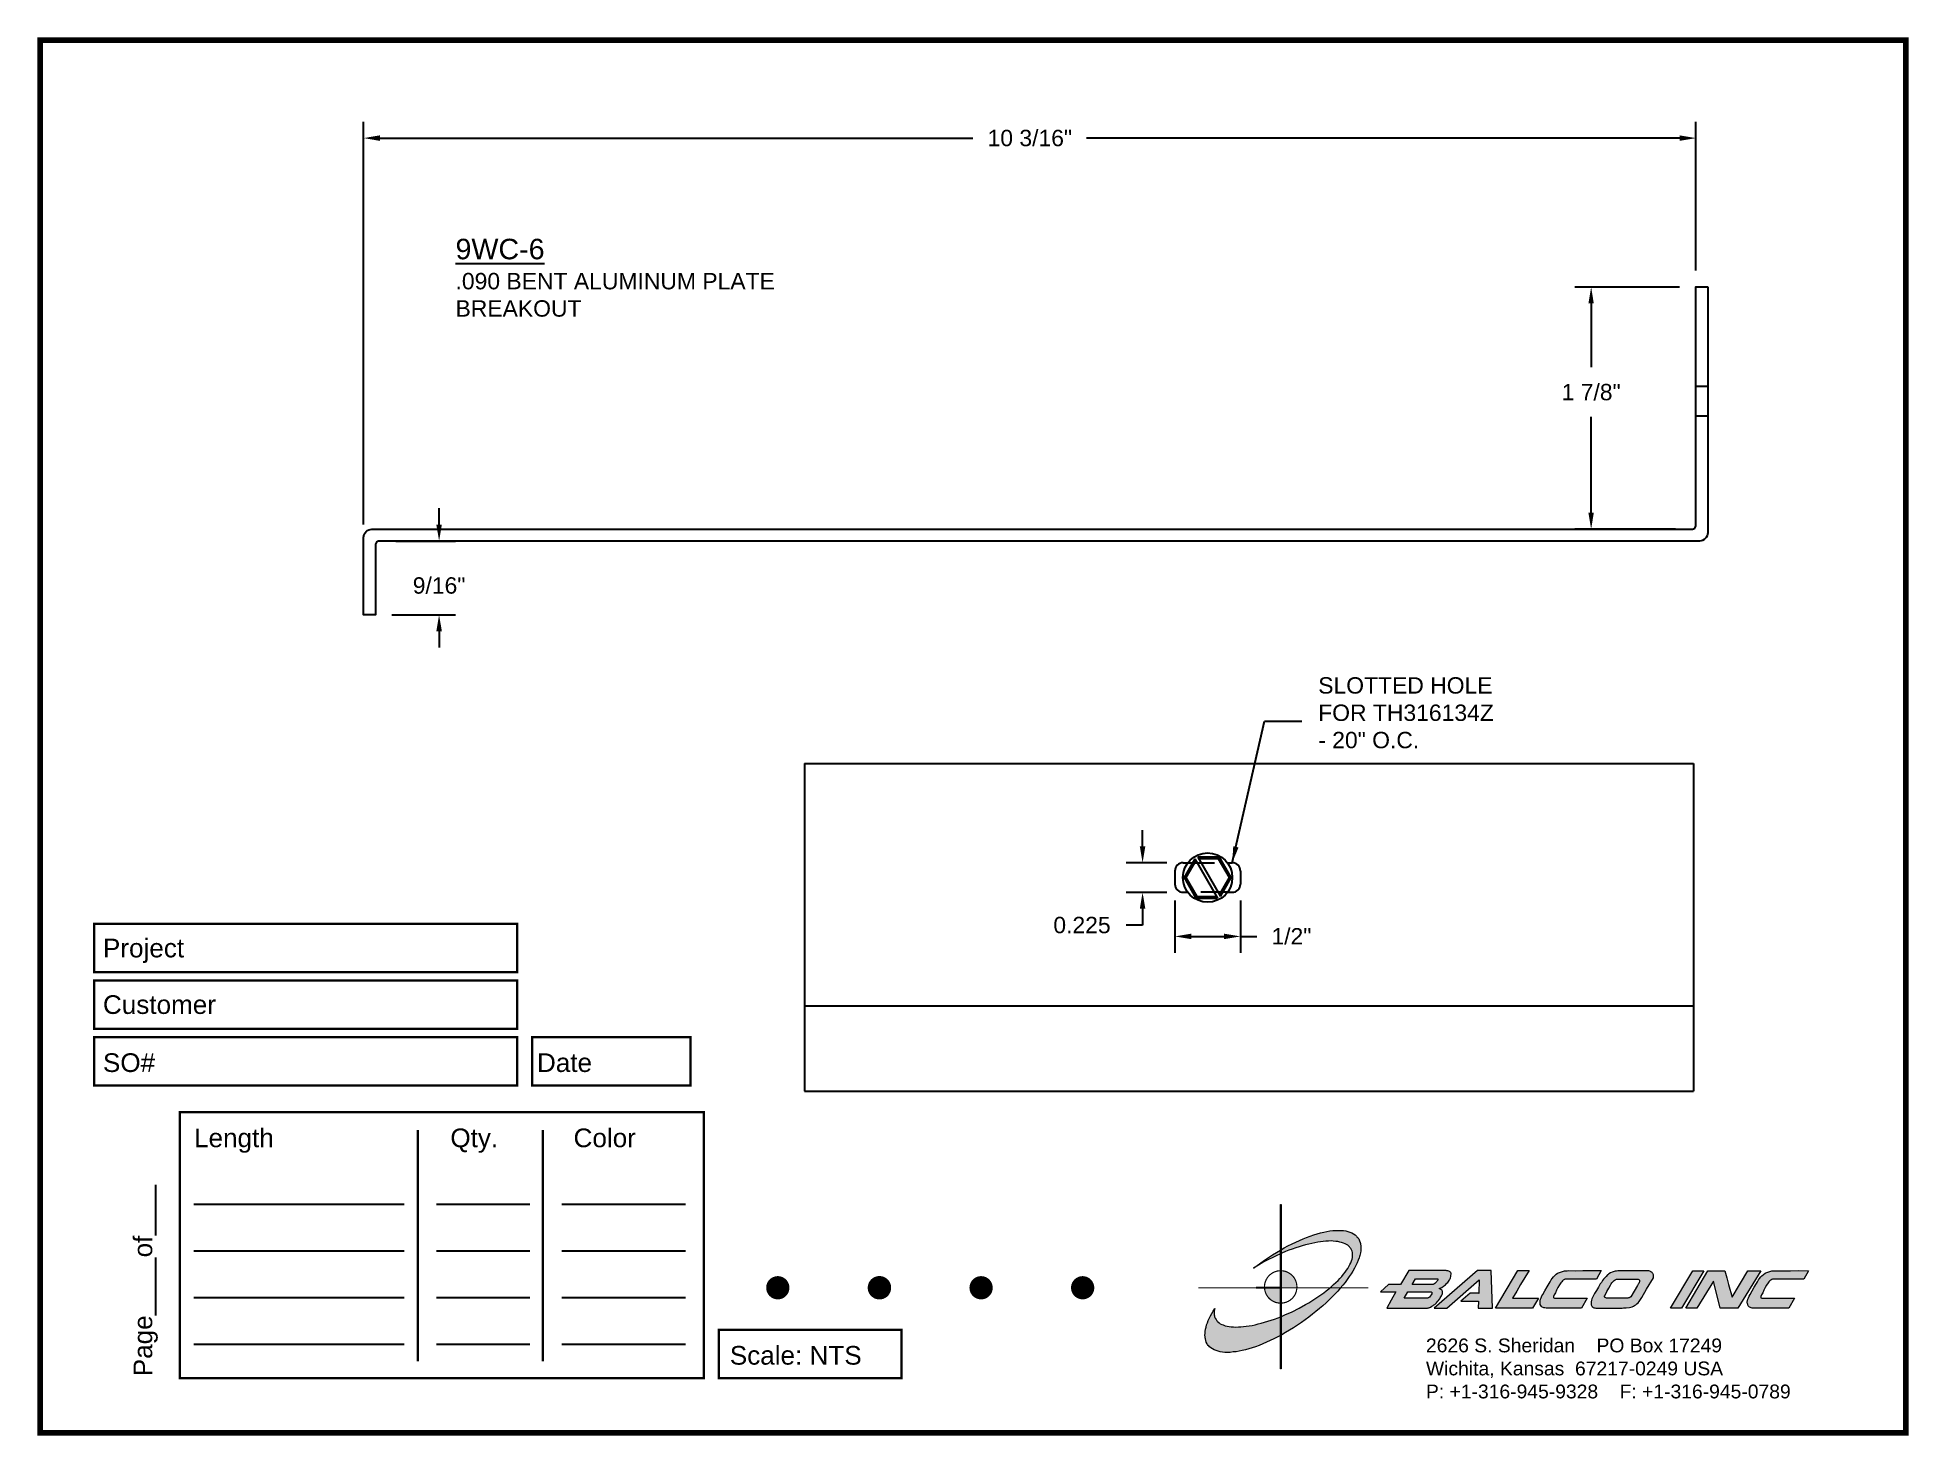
# Paper-space layout 'Breakout' of a CAD drawing. Header units: inches. Extents: x 0 to 10, y 0 to 7.5.
# The model-space entities are those that its viewports show. They can reach past a viewport. Long polylines and large blocks are cut down to what shows.
import ezdxf

# ---------------------------------------------------------------- set-up
doc = ezdxf.new("R2010")
doc.units = ezdxf.units.IN
doc.header["$MEASUREMENT"] = 0
doc.linetypes.add('HIDDEN', pattern=[0.375, 0.25, -0.125])
for name, color, linetype in [('ANCHORS', 4, 'Continuous'), ('Border', 7, 'Continuous'), ('DIMENSIONS', 3, 'Continuous'), ('METALS', 7, 'Continuous'), ('TEXT', 2, 'Continuous')]:
    doc.layers.add(name, color=color, linetype=linetype)
doc.styles.add('ARIAL', font='arial.ttf')
doc.dimstyles.new('ARIAL', dxfattribs={"dimtxt": 0.125, "dimasz": 0.125, "dimexe": 0.125, "dimexo": 0.125, "dimgap": 0.125, "dimtad": 0, "dimtih": 1, "dimtoh": 1, "dimdec": 4, "dimzin": 3, "dimdsep": 46, "dimlunit": 4, "dimtxsty": 'ARIAL', "dimcen": 0.125, "dimadec": 0, "dimazin": 0, "dimtfac": 1, "dimtdec": 4, "dimtofl": 0, "dimtmove": 0, "dimatfit": 3, "dimfxl": 0, "dimfrac": 2, "dimtolj": 1, "dimtzin": 0, "dimarcsym": 0})

# ---------------------------------------------------------------- blocks, each defined once
blk = doc.blocks.new('CADlogo')
h = blk.add_hatch(color=256)
h.paths.add_polyline_path([(0.918, 1.81), (0.909, 1.81), (0.909, 1.322), (0.918, 1.327)])
h.paths.add_polyline_path([(0.918, 1.285), (0.909, 1.281), (0.909, 1.1), (0.918, 1.1)])
h.paths.add_polyline_path([(0.918, 0.917), (0.909, 0.917), (0.909, 0.762), (0.909, 0.753), (0.91, 0.753), (0.918, 0.753)])
h.paths.add_polyline_path([(0.918, 1.091), (0.918, 1.1), (0.91, 1.1), (0.909, 1.1), (0.909, 0.917), (0.918, 0.917), (0.918, 0.919), (0.915, 0.919)])
h.paths.add_polyline_path([(0.918, 0.412), (0.909, 0.407), (0.909, 0.049), (0.918, 0.049)])
h.paths.add_polyline_path([(0.918, 0.753), (0.909, 0.753), (0.909, 0.606), (0.918, 0.609)])
h.paths.add_polyline_path([(0.918, 0.609), (0.909, 0.606), (0.909, 0.407), (0.918, 0.412)])
h.paths.add_polyline_path([(0.918, 1.327), (0.909, 1.322), (0.909, 1.281), (0.918, 1.285)])
h = blk.add_hatch(color=175)
h.paths.add_polyline_path([(0.574, 0.51), (0.543, 0.506), (0.514, 0.502), (0.487, 0.499), (0.459, 0.499), (0.432, 0.497), (0.406, 0.499), (0.382, 0.5), (0.36, 0.502), (0.338, 0.508), (0.318, 0.511), (0.298, 0.519), (0.282, 0.526), (0.265, 0.533), (0.252, 0.543), (0.24, 0.553), (0.234, 0.559), (0.229, 0.564), (0.22, 0.577), (0.212, 0.592), (0.205, 0.607), (0.203, 0.616), (0.201, 0.627), (0.199, 0.643), (0.201, 0.66), (0.201, 0.671), (0.205, 0.682), (0.207, 0.694), (0.19, 0.667), (0.176, 0.641), (0.161, 0.616), (0.148, 0.59), (0.137, 0.566), (0.128, 0.543), (0.119, 0.519), (0.113, 0.495), (0.108, 0.473), (0.104, 0.451), (0.103, 0.44), (0.103, 0.429), (0.101, 0.409), (0.103, 0.391), (0.104, 0.38), (0.106, 0.371), (0.11, 0.352), (0.115, 0.336), (0.124, 0.318), (0.13, 0.31), (0.135, 0.301), (0.143, 0.294), (0.15, 0.286), (0.165, 0.274), (0.181, 0.263), (0.199, 0.254), (0.22, 0.244), (0.242, 0.237), (0.263, 0.232), (0.289, 0.228), (0.315, 0.226), (0.342, 0.226), (0.371, 0.226), (0.402, 0.23), (0.434, 0.233), (0.467, 0.239), (0.499, 0.246), (0.534, 0.254), (0.571, 0.263), (0.606, 0.275), (0.644, 0.286), (0.682, 0.301), (0.721, 0.318), (0.759, 0.334), (0.799, 0.352), (0.841, 0.371), (0.882, 0.393), (0.909, 0.407), (0.909, 0.606), (0.884, 0.596), (0.847, 0.583), (0.81, 0.57), (0.774, 0.559), (0.739, 0.548), (0.704, 0.537), (0.671, 0.53), (0.638, 0.522), (0.606, 0.515)])
h.paths.add_polyline_path([(1.18, 0.738), (1.109, 0.698), (1.034, 0.661), (0.957, 0.627), (0.918, 0.609), (0.918, 0.412), (0.924, 0.414), (0.964, 0.438), (1.006, 0.462), (1.05, 0.489), (1.092, 0.517), (1.134, 0.544), (1.174, 0.574), (1.215, 0.603), (1.253, 0.634), (1.291, 0.663), (1.328, 0.694), (1.365, 0.725), (1.399, 0.757), (1.432, 0.788), (1.463, 0.819), (1.494, 0.85), (1.524, 0.883), (1.554, 0.917), (1.44, 0.917), (1.429, 0.908), (1.401, 0.886), (1.374, 0.864), (1.343, 0.842), (1.312, 0.822), (1.28, 0.8), (1.248, 0.778), (1.215, 0.758)])
h.paths.add_polyline_path([(1.769, 1.382), (1.767, 1.393), (1.763, 1.404), (1.758, 1.422), (1.749, 1.441), (1.743, 1.45), (1.738, 1.457), (1.73, 1.464), (1.725, 1.472), (1.709, 1.485), (1.692, 1.496), (1.674, 1.506), (1.654, 1.514), (1.632, 1.521), (1.61, 1.527), (1.584, 1.53), (1.559, 1.532), (1.531, 1.532), (1.502, 1.532), (1.471, 1.53), (1.44, 1.527), (1.407, 1.521), (1.374, 1.514), (1.339, 1.505), (1.304, 1.496), (1.268, 1.485), (1.229, 1.472), (1.191, 1.457), (1.152, 1.442), (1.114, 1.426), (1.074, 1.408), (1.034, 1.388), (0.991, 1.367), (0.951, 1.346), (0.918, 1.327), (0.918, 1.285), (0.926, 1.289), (0.964, 1.305), (1.001, 1.32), (1.037, 1.333), (1.074, 1.346), (1.109, 1.356), (1.143, 1.367), (1.178, 1.378), (1.213, 1.386), (1.246, 1.393), (1.277, 1.4), (1.31, 1.406), (1.339, 1.41), (1.368, 1.413), (1.398, 1.417), (1.425, 1.417), (1.452, 1.419), (1.476, 1.417), (1.502, 1.415), (1.524, 1.413), (1.546, 1.408), (1.566, 1.404), (1.584, 1.397), (1.602, 1.389), (1.617, 1.382), (1.632, 1.373), (1.644, 1.362), (1.65, 1.356), (1.655, 1.351), (1.665, 1.338), (1.672, 1.325), (1.677, 1.309), (1.681, 1.294), (1.683, 1.278), (1.683, 1.261), (1.683, 1.252), (1.681, 1.243), (1.677, 1.225), (1.672, 1.207), (1.665, 1.186), (1.655, 1.166), (1.644, 1.146), (1.632, 1.126), (1.619, 1.106), (1.602, 1.084), (1.586, 1.062), (1.568, 1.04), (1.548, 1.018), (1.527, 0.996), (1.504, 0.974), (1.48, 0.952), (1.456, 0.93), (1.44, 0.917), (1.554, 0.917), (1.579, 0.945), (1.602, 0.976), (1.626, 1.007), (1.648, 1.038), (1.668, 1.067), (1.687, 1.097), (1.703, 1.128), (1.719, 1.155), (1.732, 1.185), (1.743, 1.212), (1.752, 1.239), (1.758, 1.252), (1.762, 1.265), (1.767, 1.291), (1.771, 1.314), (1.771, 1.327), (1.773, 1.338), (1.771, 1.362), (1.771, 1.373)])
h.paths.add_polyline_path([(0.867, 1.296), (0.825, 1.271), (0.781, 1.243), (0.741, 1.214), (0.701, 1.186), (0.66, 1.157), (0.622, 1.128), (0.675, 1.161), (0.732, 1.194), (0.79, 1.225), (0.82, 1.239), (0.851, 1.254), (0.909, 1.281), (0.909, 1.322)])
h = blk.add_hatch(color=256)
h.paths.add_polyline_path([(1.074, 0.991), (1.07, 1.001), (1.065, 1.011), (1.059, 1.021), (1.053, 1.03), (1.046, 1.038), (1.039, 1.047), (1.031, 1.054), (1.022, 1.062), (1.014, 1.068), (1.004, 1.074), (0.995, 1.08), (0.985, 1.085), (0.975, 1.089), (0.964, 1.093), (0.954, 1.096), (0.943, 1.098), (0.932, 1.099), (0.921, 1.1), (0.918, 1.1), (0.918, 0.917), (0.94, 0.917), (1.086, 0.917), (1.087, 0.927), (1.086, 0.938), (1.085, 0.949), (1.083, 0.96), (1.081, 0.97), (1.078, 0.981)])
h.paths.add_polyline_path([(0.909, 0.917), (0.739, 0.917), (0.74, 0.91), (0.741, 0.899), (0.743, 0.888), (0.746, 0.878), (0.75, 0.867), (0.754, 0.857), (0.758, 0.847), (0.764, 0.837), (0.77, 0.828), (0.776, 0.819), (0.783, 0.811), (0.791, 0.803), (0.799, 0.795), (0.808, 0.788), (0.817, 0.782), (0.826, 0.776), (0.836, 0.771), (0.846, 0.766), (0.856, 0.762), (0.867, 0.759), (0.877, 0.757), (0.888, 0.755), (0.899, 0.753), (0.909, 0.753)])
h.paths.add_polyline_path([(0.918, 1.1), (0.91, 1.1), (0.909, 1.1), (0.909, 0.917), (0.918, 0.917)])
h = blk.add_hatch(color=256)
h.paths.add_polyline_path([(2.148, 0.874), (2.098, 0.784), (2.049, 0.7), (2.484, 0.7), (2.491, 0.702), (2.501, 0.703), (2.508, 0.705), (2.512, 0.707), (2.517, 0.711), (2.532, 0.72), (2.546, 0.729), (2.554, 0.735), (2.563, 0.74), (2.572, 0.747), (2.581, 0.757), (2.59, 0.768), (2.599, 0.777), (2.616, 0.799), (2.623, 0.811), (2.63, 0.822), (2.636, 0.833), (2.641, 0.844), (2.645, 0.855), (2.647, 0.864), (2.647, 0.879), (2.645, 0.883), (2.641, 0.886), (2.638, 0.892), (2.629, 0.899), (2.619, 0.905), (2.612, 0.91), (2.64, 0.921), (2.658, 0.936), (2.669, 0.943), (2.678, 0.95), (2.694, 0.967), (2.702, 0.976), (2.709, 0.985), (2.716, 0.994), (2.722, 1.005), (2.727, 1.014), (2.731, 1.025), (2.735, 1.038), (2.736, 1.049), (2.738, 1.062), (2.738, 1.073), (2.733, 1.082), (2.727, 1.088), (2.72, 1.093), (2.713, 1.097), (2.704, 1.099), (2.694, 1.1), (2.685, 1.102), (2.674, 1.102), (2.285, 1.102), (2.195, 0.952), (2.069, 0.952), (1.981, 0.874)])
h.paths.add_polyline_path([(2.274, 0.874), (2.53, 0.874), (2.534, 0.865), (2.532, 0.852), (2.524, 0.841), (2.515, 0.828), (2.505, 0.815), (2.493, 0.81), (2.49, 0.808), (2.235, 0.808)], flags=16)
h.paths.add_polyline_path([(2.321, 0.952), (2.356, 1.014), (2.587, 1.014), (2.592, 1.014), (2.597, 1.014), (2.597, 1.003), (2.59, 0.991), (2.583, 0.98), (2.569, 0.966), (2.555, 0.958), (2.546, 0.952), (2.535, 0.952)], flags=16)
h.paths.add_polyline_path([(3.04, 1.002), (3.036, 0.859), (2.941, 0.859), (2.844, 0.773), (3.031, 0.773), (3.027, 0.7), (3.181, 0.7), (3.168, 1.102), (3.02, 1.102), (2.557, 0.7), (2.694, 0.7)])
h.paths.add_polyline_path([(3.214, 0.7), (3.611, 0.7), (3.675, 0.808), (3.397, 0.808), (3.441, 0.881), (3.483, 0.952), (3.574, 1.102), (3.454, 1.102)])
h.paths.add_polyline_path([(3.788, 0.965), (3.766, 0.927), (3.743, 0.885), (3.721, 0.846), (3.71, 0.83), (3.702, 0.811), (3.697, 0.795), (3.693, 0.778), (3.691, 0.769), (3.691, 0.76), (3.691, 0.749), (3.693, 0.74), (3.7, 0.727), (3.708, 0.716), (3.711, 0.714), (3.724, 0.705), (3.733, 0.702), (3.744, 0.702), (3.757, 0.7), (3.774, 0.7), (4.134, 0.7), (4.196, 0.808), (3.854, 0.808), (3.841, 0.808), (3.833, 0.816), (3.836, 0.826), (3.843, 0.841), (3.856, 0.864), (3.869, 0.892), (3.883, 0.921), (3.898, 0.949), (3.914, 0.972), (3.924, 0.983), (3.931, 0.992), (3.943, 1.002), (3.954, 1.008), (3.969, 1.011), (4.297, 1.011), (4.346, 1.102), (4.238, 1.102), (4.15, 1.102), (4.075, 1.1), (3.997, 1.102), (3.982, 1.1), (3.968, 1.1), (3.955, 1.099), (3.942, 1.097), (3.92, 1.089), (3.9, 1.082), (3.889, 1.078), (3.88, 1.073), (3.863, 1.062), (3.849, 1.049), (3.834, 1.035), (3.821, 1.018), (3.81, 1.002), (3.799, 0.983)])
h.paths.add_polyline_path([(4.509, 1.097), (4.496, 1.095), (4.485, 1.093), (4.476, 1.089), (4.465, 1.086), (4.447, 1.077), (4.43, 1.066), (4.421, 1.06), (4.414, 1.055), (4.399, 1.04), (4.386, 1.025), (4.372, 1.011), (4.361, 0.994), (4.35, 0.976), (4.337, 0.96), (4.317, 0.923), (4.297, 0.888), (4.275, 0.855), (4.26, 0.828), (4.255, 0.813), (4.247, 0.799), (4.244, 0.784), (4.242, 0.777), (4.24, 0.769), (4.238, 0.753), (4.238, 0.735), (4.246, 0.722), (4.251, 0.714), (4.253, 0.713), (4.257, 0.711), (4.262, 0.705), (4.269, 0.703), (4.278, 0.702), (4.289, 0.7), (4.564, 0.7), (4.571, 0.7), (4.584, 0.702), (4.613, 0.703), (4.648, 0.707), (4.664, 0.709), (4.677, 0.713), (4.686, 0.716), (4.694, 0.722), (4.705, 0.727), (4.717, 0.735), (4.73, 0.744), (4.741, 0.755), (4.752, 0.769), (4.781, 0.815), (4.833, 0.903), (4.906, 1.025), (4.908, 1.035), (4.908, 1.046), (4.906, 1.051), (4.906, 1.057), (4.9, 1.069), (4.893, 1.08), (4.889, 1.082), (4.888, 1.086), (4.88, 1.089), (4.873, 1.093), (4.866, 1.097), (4.856, 1.1), (4.846, 1.1), (4.844, 1.1), (4.73, 1.1), (4.626, 1.1), (4.58, 1.1), (4.542, 1.099), (4.524, 1.099)])
h.paths.add_polyline_path([(4.527, 1.011), (4.54, 1.011), (4.745, 1.011), (4.752, 1.003), (4.758, 0.998), (4.758, 0.985), (4.756, 0.98), (4.754, 0.974), (4.749, 0.965), (4.743, 0.956), (4.734, 0.941), (4.663, 0.821), (4.648, 0.812), (4.639, 0.81), (4.633, 0.808), (4.622, 0.808), (4.61, 0.808), (4.416, 0.808), (4.398, 0.808), (4.39, 0.813), (4.387, 0.813), (4.385, 0.819), (4.378, 0.825), (4.385, 0.832), (4.408, 0.877), (4.428, 0.914), (4.447, 0.945), (4.454, 0.96), (4.461, 0.971), (4.474, 0.986), (4.487, 0.996), (4.496, 1.002), (4.508, 1.009), (4.516, 1.009)], flags=16)
h.paths.add_polyline_path([(5.089, 0.698), (5.206, 0.698), (5.445, 1.1), (5.33, 1.099)])
h.paths.add_polyline_path([(5.489, 1.099), (5.252, 0.698), (5.37, 0.698), (5.548, 0.987), (5.621, 0.698), (5.811, 0.698), (6.055, 1.099), (5.919, 1.1), (5.749, 0.817), (5.709, 0.954), (5.691, 1.024), (5.672, 1.099)])
h.paths.add_polyline_path([(6.086, 1.06), (6.069, 1.047), (6.056, 1.035), (6.044, 1.018), (6.031, 1.002), (6.02, 0.983), (6.009, 0.965), (5.987, 0.925), (5.965, 0.885), (5.941, 0.846), (5.932, 0.828), (5.923, 0.811), (5.917, 0.795), (5.914, 0.778), (5.912, 0.769), (5.912, 0.758), (5.914, 0.749), (5.916, 0.738), (5.921, 0.725), (5.928, 0.716), (5.936, 0.709), (5.945, 0.705), (5.954, 0.702), (5.965, 0.7), (5.98, 0.7), (5.994, 0.7), (6.355, 0.7), (6.419, 0.806), (6.073, 0.806), (6.056, 0.811), (6.056, 0.821), (6.056, 0.826), (6.064, 0.841), (6.077, 0.864), (6.089, 0.892), (6.104, 0.919), (6.119, 0.947), (6.135, 0.972), (6.144, 0.983), (6.153, 0.992), (6.163, 1), (6.166, 1.003), (6.172, 1.005), (6.178, 1.008), (6.19, 1.011), (6.517, 1.011), (6.569, 1.1), (6.459, 1.102), (6.373, 1.1), (6.296, 1.1), (6.217, 1.1), (6.203, 1.1), (6.19, 1.099), (6.175, 1.099), (6.164, 1.095), (6.141, 1.089), (6.12, 1.082), (6.111, 1.077), (6.102, 1.073)])
blk.add_hatch(color=256).paths.add_polyline_path([(0.918, 0.609), (0.909, 0.606), (0.909, 0.407), (0.918, 0.412)])
for q in [(0.65, 0.917), (0.909, 0.648)]:
    blk.add_line((0.909, 0.917), q)
at = {"color": 7, "lineweight": 0}
for points in [[(0.909, 1.81), (0.918, 1.81), (0.918, 0.049), (0.909, 0.049), (0.909, 1.81)], [(2.738, 1.073), (2.733, 1.082), (2.727, 1.088), (2.72, 1.093), (2.713, 1.097), (2.704, 1.099), (2.694, 1.1), (2.685, 1.102), (2.674, 1.102), (2.285, 1.102), (2.195, 0.952), (2.069, 0.952), (1.981, 0.874), (2.148, 0.874), (2.098, 0.784), (2.049, 0.7), (2.484, 0.7), (2.491, 0.702), (2.501, 0.703), (2.508, 0.705), (2.512, 0.707), (2.517, 0.711), (2.532, 0.72), (2.546, 0.729), (2.554, 0.735), (2.563, 0.74), (2.572, 0.747), (2.581, 0.757), (2.59, 0.768), (2.599, 0.777), (2.616, 0.799), (2.623, 0.811), (2.63, 0.822), (2.636, 0.833), (2.641, 0.844), (2.645, 0.855), (2.647, 0.864), (2.647, 0.874), (2.647, 0.879), (2.645, 0.883), (2.641, 0.886), (2.638, 0.892), (2.629, 0.899), (2.619, 0.905), (2.612, 0.91), (2.64, 0.921), (2.658, 0.936), (2.669, 0.943), (2.678, 0.95), (2.694, 0.967), (2.702, 0.976), (2.709, 0.985), (2.716, 0.994), (2.722, 1.005), (2.727, 1.014), (2.731, 1.025), (2.735, 1.038), (2.736, 1.049), (2.738, 1.062), (2.738, 1.073), (2.738, 1.073)], [(2.587, 0.985), (2.583, 0.98), (2.572, 0.969), (2.565, 0.963), (2.555, 0.958), (2.546, 0.952), (2.535, 0.952), (2.321, 0.952), (2.356, 1.014), (2.587, 1.014), (2.592, 1.014), (2.594, 1.014), (2.596, 1.013), (2.597, 1.011), (2.597, 1.005), (2.596, 1), (2.59, 0.991), (2.587, 0.985), (2.587, 0.985)], [(3.027, 0.7), (3.181, 0.7), (3.168, 1.102), (3.02, 1.102), (2.557, 0.7), (2.694, 0.7), (3.04, 1.002), (3.036, 0.859), (3.038, 0.859), (2.941, 0.859), (2.844, 0.773), (3.031, 0.773), (3.027, 0.7), (3.027, 0.7)], [(3.214, 0.7), (3.454, 1.102), (3.574, 1.102), (3.483, 0.952), (3.441, 0.881), (3.397, 0.808), (3.675, 0.808), (3.611, 0.7), (3.214, 0.7), (3.214, 0.7)], [(3.969, 1.011), (3.96, 1.009), (3.955, 1.007), (3.949, 1.005), (3.946, 1.003), (3.94, 1), (3.931, 0.992), (3.924, 0.983), (3.914, 0.972), (3.898, 0.949), (3.883, 0.921), (3.869, 0.892), (3.856, 0.864), (3.843, 0.841), (3.836, 0.826), (3.834, 0.821), (3.834, 0.817), (3.836, 0.813), (3.839, 0.81), (3.847, 0.808), (3.854, 0.808), (4.196, 0.808), (4.134, 0.7), (3.774, 0.7), (3.757, 0.7), (3.744, 0.702), (3.733, 0.702), (3.724, 0.705), (3.715, 0.711), (3.711, 0.713), (3.708, 0.716), (3.7, 0.727), (3.693, 0.74), (3.691, 0.749), (3.691, 0.76), (3.691, 0.769), (3.693, 0.778), (3.697, 0.795), (3.702, 0.811), (3.71, 0.83), (3.721, 0.846), (3.743, 0.885), (3.766, 0.927), (3.788, 0.965), (3.799, 0.983), (3.81, 1.002), (3.821, 1.018), (3.834, 1.035), (3.849, 1.049), (3.863, 1.062), (3.88, 1.073), (3.889, 1.078), (3.9, 1.082), (3.92, 1.089), (3.942, 1.097), (3.955, 1.099), (3.968, 1.1), (3.982, 1.1), (3.997, 1.102), (4.075, 1.1), (4.15, 1.102), (4.238, 1.102), (4.346, 1.102), (4.297, 1.011), (3.969, 1.011), (3.969, 1.011)], [(4.846, 1.1), (4.844, 1.1), (4.73, 1.1), (4.626, 1.1), (4.58, 1.1), (4.542, 1.099), (4.524, 1.099), (4.509, 1.097), (4.496, 1.095), (4.485, 1.093), (4.476, 1.089), (4.465, 1.086), (4.447, 1.077), (4.43, 1.066), (4.421, 1.06), (4.414, 1.055), (4.399, 1.04), (4.386, 1.025), (4.372, 1.011), (4.361, 0.994), (4.35, 0.976), (4.337, 0.96), (4.317, 0.923), (4.297, 0.888), (4.275, 0.855), (4.26, 0.828), (4.255, 0.813), (4.247, 0.799), (4.244, 0.784), (4.242, 0.777), (4.24, 0.769), (4.238, 0.753), (4.238, 0.735), (4.246, 0.722), (4.251, 0.714), (4.253, 0.713), (4.257, 0.711), (4.262, 0.705), (4.269, 0.703), (4.278, 0.702), (4.289, 0.7), (4.564, 0.7), (4.571, 0.7), (4.584, 0.702), (4.613, 0.703), (4.648, 0.707), (4.664, 0.709), (4.677, 0.713), (4.686, 0.716), (4.694, 0.722), (4.705, 0.727), (4.717, 0.735), (4.73, 0.744), (4.741, 0.755), (4.752, 0.769), (4.781, 0.815), (4.833, 0.903), (4.906, 1.025), (4.908, 1.035), (4.908, 1.046), (4.906, 1.051), (4.906, 1.057), (4.9, 1.069), (4.897, 1.075), (4.893, 1.08), (4.889, 1.082), (4.888, 1.086), (4.88, 1.089), (4.873, 1.093), (4.866, 1.097), (4.856, 1.1), (4.846, 1.1), (4.846, 1.1)], [(4.734, 0.941), (4.663, 0.821), (4.653, 0.815), (4.646, 0.811), (4.639, 0.81), (4.633, 0.808), (4.622, 0.808), (4.61, 0.808), (4.416, 0.808), (4.403, 0.808), (4.396, 0.81), (4.39, 0.813), (4.388, 0.813), (4.386, 0.815), (4.385, 0.819), (4.383, 0.821), (4.383, 0.826), (4.383, 0.83), (4.385, 0.832), (4.408, 0.877), (4.428, 0.914), (4.447, 0.945), (4.454, 0.96), (4.461, 0.971), (4.471, 0.982), (4.478, 0.989), (4.487, 0.996), (4.496, 1.002), (4.505, 1.007), (4.511, 1.009), (4.516, 1.009), (4.527, 1.011), (4.54, 1.011), (4.743, 1.011), (4.749, 1.007), (4.752, 1.003), (4.756, 1), (4.758, 0.994), (4.758, 0.985), (4.756, 0.98), (4.754, 0.974), (4.749, 0.965), (4.743, 0.956), (4.734, 0.941), (4.734, 0.941)], [(5.089, 0.698), (5.33, 1.099), (5.445, 1.1), (5.206, 0.698), (5.091, 0.698), (5.089, 0.698), (5.089, 0.698)], [(5.811, 0.698), (5.621, 0.698), (5.548, 0.987), (5.37, 0.698), (5.252, 0.698), (5.489, 1.099), (5.672, 1.099), (5.691, 1.024), (5.709, 0.954), (5.749, 0.817), (5.919, 1.1), (6.055, 1.099), (5.811, 0.698), (5.811, 0.698)], [(6.19, 1.011), (6.181, 1.009), (6.175, 1.007), (6.172, 1.005), (6.166, 1.003), (6.163, 1), (6.153, 0.992), (6.144, 0.983), (6.135, 0.972), (6.119, 0.947), (6.104, 0.919), (6.089, 0.892), (6.077, 0.864), (6.064, 0.841), (6.056, 0.826), (6.056, 0.821), (6.056, 0.815), (6.058, 0.811), (6.062, 0.81), (6.067, 0.808), (6.077, 0.806), (6.419, 0.806), (6.355, 0.7), (5.994, 0.7), (5.98, 0.7), (5.965, 0.7), (5.954, 0.702), (5.945, 0.705), (5.936, 0.709), (5.932, 0.713), (5.928, 0.716), (5.921, 0.725), (5.916, 0.738), (5.914, 0.749), (5.912, 0.758), (5.912, 0.769), (5.914, 0.778), (5.917, 0.795), (5.923, 0.811), (5.932, 0.828), (5.941, 0.846), (5.965, 0.885), (5.987, 0.925), (6.009, 0.965), (6.02, 0.983), (6.031, 1.002), (6.044, 1.018), (6.056, 1.035), (6.069, 1.047), (6.086, 1.06), (6.102, 1.073), (6.111, 1.077), (6.12, 1.082), (6.141, 1.089), (6.164, 1.095), (6.175, 1.099), (6.19, 1.099), (6.203, 1.1), (6.217, 1.1), (6.296, 1.1), (6.373, 1.1), (6.459, 1.102), (6.569, 1.1), (6.517, 1.011), (6.19, 1.011), (6.19, 1.011)], [(2.484, 0.808), (2.235, 0.808), (2.274, 0.874), (2.524, 0.874), (2.53, 0.872), (2.532, 0.87), (2.533, 0.866), (2.533, 0.863), (2.532, 0.852), (2.524, 0.841), (2.515, 0.828), (2.506, 0.817), (2.501, 0.813), (2.493, 0.81), (2.49, 0.808), (2.486, 0.808), (2.484, 0.808), (2.484, 0.808)]]:
    blk.add_lwpolyline(points, dxfattribs=at)
at = {"color": 175, "lineweight": 0}
blk.add_lwpolyline([(1.758, 1.422), (1.763, 1.404), (1.767, 1.393), (1.769, 1.382), (1.771, 1.373), (1.771, 1.362), (1.773, 1.338), (1.771, 1.327), (1.771, 1.314), (1.767, 1.291), (1.762, 1.265), (1.758, 1.252), (1.752, 1.239), (1.743, 1.212), (1.732, 1.185), (1.719, 1.155), (1.703, 1.128), (1.687, 1.097), (1.668, 1.067), (1.648, 1.038), (1.626, 1.007), (1.602, 0.976), (1.579, 0.945), (1.551, 0.914), (1.524, 0.883), (1.494, 0.85), (1.463, 0.819), (1.432, 0.788), (1.399, 0.757), (1.365, 0.725), (1.328, 0.694), (1.291, 0.663), (1.253, 0.634), (1.215, 0.603), (1.174, 0.574), (1.134, 0.544), (1.092, 0.517), (1.05, 0.489), (1.006, 0.462), (0.964, 0.438), (0.924, 0.414), (0.882, 0.393), (0.841, 0.371), (0.799, 0.352), (0.759, 0.334), (0.721, 0.318), (0.682, 0.301), (0.644, 0.286), (0.606, 0.275), (0.571, 0.263), (0.534, 0.254), (0.499, 0.246), (0.467, 0.239), (0.434, 0.233), (0.402, 0.23), (0.371, 0.226), (0.342, 0.226), (0.315, 0.226), (0.289, 0.228), (0.263, 0.232), (0.242, 0.237), (0.22, 0.244), (0.199, 0.254), (0.181, 0.263), (0.165, 0.274), (0.15, 0.286), (0.143, 0.294), (0.135, 0.301), (0.13, 0.31), (0.124, 0.318), (0.115, 0.336), (0.11, 0.352), (0.106, 0.371), (0.104, 0.38), (0.103, 0.391), (0.101, 0.409), (0.103, 0.429), (0.103, 0.44), (0.104, 0.451), (0.108, 0.473), (0.113, 0.495), (0.119, 0.519), (0.128, 0.543), (0.137, 0.566), (0.148, 0.59), (0.161, 0.616), (0.176, 0.641), (0.19, 0.667), (0.207, 0.694), (0.205, 0.682), (0.201, 0.671), (0.201, 0.66), (0.199, 0.649), (0.199, 0.638), (0.201, 0.627), (0.203, 0.616), (0.205, 0.607), (0.212, 0.592), (0.22, 0.577), (0.229, 0.564), (0.234, 0.559), (0.24, 0.553), (0.252, 0.543), (0.265, 0.533), (0.282, 0.526), (0.298, 0.519), (0.318, 0.511), (0.338, 0.508), (0.36, 0.502), (0.382, 0.5), (0.406, 0.499), (0.432, 0.497), (0.459, 0.499), (0.487, 0.499), (0.514, 0.502), (0.543, 0.506), (0.574, 0.51), (0.606, 0.515), (0.638, 0.522), (0.671, 0.53), (0.704, 0.537), (0.739, 0.548), (0.774, 0.559), (0.81, 0.57), (0.847, 0.583), (0.884, 0.596), (0.92, 0.61), (0.957, 0.627), (1.034, 0.661), (1.109, 0.698), (1.18, 0.738), (1.215, 0.758), (1.248, 0.778), (1.28, 0.8), (1.312, 0.822), (1.343, 0.842), (1.374, 0.864), (1.401, 0.886), (1.429, 0.908), (1.456, 0.93), (1.48, 0.952), (1.504, 0.974), (1.527, 0.996), (1.548, 1.018), (1.568, 1.04), (1.586, 1.062), (1.602, 1.084), (1.619, 1.106), (1.632, 1.126), (1.644, 1.146), (1.655, 1.166), (1.665, 1.186), (1.672, 1.207), (1.677, 1.225), (1.681, 1.243), (1.683, 1.252), (1.683, 1.261), (1.683, 1.278), (1.681, 1.294), (1.677, 1.309), (1.672, 1.325), (1.665, 1.338), (1.655, 1.351), (1.65, 1.356), (1.644, 1.362), (1.632, 1.373), (1.617, 1.382), (1.602, 1.389), (1.584, 1.397), (1.566, 1.404), (1.546, 1.408), (1.524, 1.413), (1.502, 1.415), (1.476, 1.417), (1.452, 1.419), (1.425, 1.417), (1.398, 1.417), (1.368, 1.413), (1.339, 1.41), (1.31, 1.406), (1.277, 1.4), (1.246, 1.393), (1.213, 1.386), (1.178, 1.378), (1.143, 1.367), (1.109, 1.356), (1.074, 1.346), (1.037, 1.333), (1.001, 1.32), (0.964, 1.305), (0.926, 1.289), (0.851, 1.254), (0.82, 1.239), (0.79, 1.225), (0.732, 1.194), (0.675, 1.161), (0.622, 1.128), (0.66, 1.157), (0.701, 1.186), (0.741, 1.214), (0.781, 1.243), (0.825, 1.271), (0.867, 1.296), (0.909, 1.322), (0.951, 1.346), (0.991, 1.367), (1.034, 1.388), (1.074, 1.408), (1.114, 1.426), (1.152, 1.442), (1.191, 1.457), (1.229, 1.472), (1.268, 1.485), (1.304, 1.496), (1.339, 1.505), (1.374, 1.514), (1.407, 1.521), (1.44, 1.527), (1.471, 1.53), (1.502, 1.532), (1.531, 1.532), (1.559, 1.532), (1.584, 1.53), (1.61, 1.527), (1.632, 1.521), (1.654, 1.514), (1.674, 1.506), (1.692, 1.496), (1.709, 1.485), (1.725, 1.472), (1.73, 1.464), (1.738, 1.457), (1.743, 1.45), (1.749, 1.441), (1.758, 1.422), (1.758, 1.422)], dxfattribs=at)
at = {"color": 7, "lineweight": 0, "const_width": 0.0128}
blk.add_lwpolyline([(1.087, 0.927), (1.086, 0.938), (1.085, 0.949), (1.083, 0.96), (1.081, 0.97), (1.078, 0.981), (1.074, 0.991), (1.07, 1.001), (1.065, 1.011), (1.059, 1.021), (1.053, 1.03), (1.046, 1.038), (1.039, 1.047), (1.031, 1.054), (1.022, 1.062), (1.014, 1.068), (1.004, 1.074), (0.995, 1.08), (0.985, 1.085), (0.975, 1.089), (0.964, 1.093), (0.954, 1.096), (0.943, 1.098), (0.932, 1.099), (0.921, 1.1), (0.91, 1.1), (0.899, 1.1), (0.888, 1.099), (0.877, 1.097), (0.867, 1.094), (0.856, 1.091), (0.846, 1.087), (0.836, 1.082), (0.826, 1.077), (0.817, 1.071), (0.808, 1.065), (0.799, 1.058), (0.791, 1.05), (0.783, 1.043), (0.776, 1.034), (0.77, 1.025), (0.764, 1.016), (0.758, 1.006), (0.754, 0.996), (0.75, 0.986), (0.746, 0.976), (0.743, 0.965), (0.741, 0.954), (0.74, 0.943), (0.739, 0.932), (0.739, 0.921), (0.74, 0.91), (0.741, 0.899), (0.743, 0.888), (0.746, 0.878), (0.75, 0.867), (0.754, 0.857), (0.758, 0.847), (0.764, 0.837), (0.77, 0.828), (0.776, 0.819), (0.783, 0.811), (0.791, 0.803), (0.799, 0.795), (0.808, 0.788), (0.817, 0.782), (0.826, 0.776), (0.836, 0.771), (0.846, 0.766), (0.856, 0.762), (0.867, 0.759), (0.877, 0.757), (0.888, 0.755), (0.899, 0.753), (0.91, 0.753), (0.921, 0.753), (0.932, 0.754), (0.943, 0.756), (0.954, 0.758), (0.964, 0.761), (0.975, 0.764), (0.985, 0.769), (0.995, 0.773), (1.004, 0.779), (1.014, 0.785), (1.022, 0.792), (1.031, 0.799), (1.039, 0.807), (1.046, 0.815), (1.053, 0.824), (1.059, 0.833), (1.065, 0.842), (1.07, 0.852), (1.074, 0.862), (1.078, 0.872), (1.081, 0.883), (1.083, 0.894), (1.085, 0.905), (1.086, 0.916), (1.087, 0.927)], dxfattribs=at)
at = {"color": 7, "lineweight": 0}
blk.add_lwpolyline([(1.853, 0.917, 0.0091, 0.0091, 0), (0.029, 0.917, 0.00366, 0.00366, 0), (0.029, 0.917, 0.00366, 0.00366, 0)], format="xyseb", dxfattribs=at)
blk = doc.blocks.new('ACADlogo')
blk.add_blockref('CADlogo', (-0.011, 7.152))
blk = doc.blocks.new('*D10')
at = {"layer": 'Defpoints', "color": 0}
for p in [(29.819, 11.411), (39.98, 10.275), (29.819, 8.338)]:
    blk.add_point(p, dxfattribs=at)
at = {"layer": 'DIMENSIONS', "color": 0, "lineweight": -2}
for p, q in [((29.819, 8.463), (29.819, 11.536)), ((39.98, 10.4), (39.98, 11.536)), ((29.944, 11.411), (34.466, 11.411)), ((39.855, 11.411), (35.333, 11.411))]:
    blk.add_line(p, q, dxfattribs=at)
at = {"layer": 'DIMENSIONS', "color": 0}
for points in [[(29.944, 11.432), (29.944, 11.39), (29.819, 11.411)], [(39.855, 11.432), (39.855, 11.39), (39.98, 11.411)]]:
    blk.add_solid(points, dxfattribs=at)
at = {"layer": 'DIMENSIONS', "color": 0, "insert": (34.9, 11.411), "char_height": 0.125, "attachment_point": 5, "style": 'ARIAL'}
blk.add_mtext('\\A1;10 3/16"', dxfattribs=at)
blk = doc.blocks.new('*D11')
at = {"layer": 'Defpoints', "color": 0}
for p in [(29.941, 8.338), (30.395, 8.338), (29.909, 7.775)]:
    blk.add_point(p, dxfattribs=at)
at = {"layer": 'DIMENSIONS', "color": 0, "lineweight": -2}
for p, q in [((30.395, 8.463), (30.395, 8.588)), ((30.066, 8.338), (30.52, 8.338)), ((30.034, 7.775), (30.52, 7.775)), ((30.395, 7.65), (30.395, 7.525))]:
    blk.add_line(p, q, dxfattribs=at)
at = {"layer": 'DIMENSIONS', "color": 0}
for points in [[(30.374, 8.463), (30.416, 8.463), (30.395, 8.338)], [(30.374, 7.65), (30.416, 7.65), (30.395, 7.775)]]:
    blk.add_solid(points, dxfattribs=at)
at = {"layer": 'DIMENSIONS', "color": 0, "insert": (30.395, 7.998), "char_height": 0.125, "attachment_point": 5, "style": 'ARIAL'}
blk.add_mtext('\\A1;9/16"', dxfattribs=at)
blk = doc.blocks.new('*D12')
at = {"layer": 'Defpoints', "color": 0}
for p in [(39.98, 10.275), (39.181, 8.428), (39.948, 8.428)]:
    blk.add_point(p, dxfattribs=at)
at = {"layer": 'DIMENSIONS', "color": 0, "lineweight": -2}
for p, q in [((39.855, 10.275), (39.056, 10.275)), ((39.181, 10.15), (39.181, 9.663)), ((39.181, 8.553), (39.181, 9.284)), ((39.823, 8.428), (39.056, 8.428))]:
    blk.add_line(p, q, dxfattribs=at)
at = {"layer": 'DIMENSIONS', "color": 0}
for points in [[(39.16, 10.15), (39.201, 10.15), (39.181, 10.275)], [(39.16, 8.553), (39.201, 8.553), (39.181, 8.428)]]:
    blk.add_solid(points, dxfattribs=at)
at = {"layer": 'DIMENSIONS', "color": 0, "insert": (39.181, 9.473), "char_height": 0.125, "attachment_point": 5, "style": 'ARIAL'}
blk.add_mtext('\\A1;1 7/8"', dxfattribs=at)
blk = doc.blocks.new('*D25')
at = {"layer": 'Defpoints', "color": 0}
for p in [(36.006, 5.721), (36.506, 5.721), (36.506, 5.322)]:
    blk.add_point(p, dxfattribs=at)
at = {"layer": 'DIMENSIONS', "color": 0, "lineweight": -2}
for p, q in [((36.006, 5.596), (36.006, 5.197)), ((36.506, 5.596), (36.506, 5.197)), ((36.131, 5.322), (36.381, 5.322)), ((36.506, 5.322), (36.631, 5.322))]:
    blk.add_line(p, q, dxfattribs=at)
at = {"layer": 'DIMENSIONS', "color": 0}
for points in [[(36.131, 5.343), (36.131, 5.301), (36.006, 5.322)], [(36.381, 5.343), (36.381, 5.301), (36.506, 5.322)]]:
    blk.add_solid(points, dxfattribs=at)
at = {"layer": 'DIMENSIONS', "color": 0, "insert": (36.895, 5.322), "char_height": 0.125, "attachment_point": 5, "style": 'ARIAL'}
blk.add_mtext('\\A1;1/2"', dxfattribs=at)
blk = doc.blocks.new('*D26')
at = {"layer": 'Defpoints', "color": 0}
for p in [(36.069, 5.883), (35.76, 5.658), (36.069, 5.658)]:
    blk.add_point(p, dxfattribs=at)
at = {"layer": 'DIMENSIONS', "color": 0, "lineweight": -2}
for p, q in [((35.76, 6.008), (35.76, 6.133)), ((35.944, 5.883), (35.635, 5.883)), ((35.944, 5.658), (35.635, 5.658)), ((35.76, 5.533), (35.76, 5.408)), ((35.76, 5.408), (35.635, 5.408))]:
    blk.add_line(p, q, dxfattribs=at)
at = {"layer": 'DIMENSIONS', "color": 0}
for points in [[(35.739, 6.008), (35.781, 6.008), (35.76, 5.883)], [(35.739, 5.533), (35.781, 5.533), (35.76, 5.658)]]:
    blk.add_solid(points, dxfattribs=at)
at = {"layer": 'DIMENSIONS', "color": 0, "insert": (35.298, 5.408), "char_height": 0.125, "attachment_point": 5, "style": 'ARIAL'}
blk.add_mtext('\\A1;0.225', dxfattribs=at)
blk = doc.blocks.new('tapcon head')
for p, q in [((-0.097, 0.144), (0.076, -0.156)), ((-0.076, 0.156), (0.097, -0.144))]:
    blk.add_line(p, q)
for points in [[(-0.097, 0.144), (-0.18, 0), (-0.09, -0.156), (0.076, -0.156)], [(0.097, -0.144), (0.18, 0), (0.09, 0.156), (-0.076, 0.156)], [(0.09, -0.131), (0.166, 0), (0.083, 0.144), (-0.069, 0.144)], [(-0.09, 0.131), (-0.166, 0), (-0.083, -0.144), (0.069, -0.144)]]:
    blk.add_lwpolyline(points)
blk.add_circle((0, 0), 0.188)

msp = doc.modelspace()

# ---------------------------------------------------------------- linework, layer by layer
at = {"linetype": 'HIDDEN', "ltscale": 0.125}
for p, q in [((39.9795072, 9.517993), (40.0695072, 9.517993)), ((39.9795072, 9.292993), (40.0695072, 9.292993)), ((36.1061797, 5.8832821), (36.4061797, 5.8832821)), ((36.4061797, 5.6582821), (36.1061797, 5.6582821))]:
    msp.add_line(p, q, dxfattribs=at)
for p, q in [((33.1818632, 6.6407821), (39.9613543, 6.6407821)), ((33.1818632, 6.6407821), (33.1818632, 4.1407821)), ((39.9613543, 6.6407821), (39.9613543, 4.1407821)), ((36.0686797, 5.8832821), (36.1061797, 5.8832821)), ((36.4061797, 5.8832821), (36.4436797, 5.8832821)), ((36.0061797, 5.8207821), (36.0061797, 5.7207821)), ((36.5061797, 5.8207821), (36.5061797, 5.7207821)), ((36.0686797, 5.6582821), (36.1061797, 5.6582821)), ((36.4061797, 5.6582821), (36.4436797, 5.6582821)), ((33.1818632, 4.7932821), (39.9613543, 4.7932821)), ((33.1818632, 4.1407821), (39.9613543, 4.1407821))]:
    msp.add_line(p, q)
for centre, start, end in [((36.0686797, 5.8207821), 90, 180), ((36.4436797, 5.8207821), 0, 90), ((36.0686797, 5.7207821), 180, 270), ((36.4436797, 5.7207821), 270, 0)]:
    msp.add_arc(centre, 0.0625, start, end)
at = {"layer": 'METALS'}
msp.add_lwpolyline([(40.0695072, 10.275493), (40.0695072, 8.400493, -0.4142135624), (40.0070072, 8.337993), (29.9407454, 8.337993, 0.4142135624), (29.9094954, 8.306743), (29.9094954, 7.775493), (29.8194954, 7.775493), (29.8194954, 8.365493, -0.4142135624), (29.8819954, 8.427993), (39.9482572, 8.427993, 0.4142135624), (39.9795072, 8.459243), (39.9795072, 10.275493)], format="xyb", close=True, dxfattribs=at)

# ---------------------------------------------------------------- block references
at = {"layer": 'ANCHORS'}
msp.add_blockref('tapcon head', (36.2561797, 5.7707821), dxfattribs=at)

# ---------------------------------------------------------------- texts
at = {"layer": 'TEXT', "insert": (30.5203326, 10.6430819), "char_height": 0.15625, "width": 3.3125, "attachment_point": 1, "style": 'ARIAL'}
msp.add_mtext('{\\L9WC-6\\P\\H0.8x;\\l.090 BENT ALUMINUM PLATE\\PBREAKOUT}', dxfattribs=at)
at = {"layer": 'TEXT', "insert": (37.0995411, 7.0272484), "char_height": 0.125, "attachment_point": 4, "style": 'ARIAL'}
msp.add_mtext('SLOTTED HOLE\\PFOR TH316134Z\\P- 20" O.C.', dxfattribs=at)

# ---------------------------------------------------------------- dimensions: what is measured, and where the dimension line sits
at = {"layer": 'DIMENSIONS'}
for base, p1, p2, picture, middle in [((29.8194954, 11.4110939), (39.9795072, 10.275493), (29.8194954, 8.337993), '*D10', (34.8995013, 11.4110939)), ((36.5061797, 5.3222822), (36.0061797, 5.7207821), (36.5061797, 5.7207821), '*D25', (36.8949502, 5.3222822))]:
    dim = msp.add_linear_dim(base=base, p1=p1, p2=p2, dimstyle='ARIAL', override={"dimpost": ''}, dxfattribs=at)
    dim.commit()
    dim.dimension.update_dxf_attribs({"geometry": picture, "text_midpoint": middle})
for base, p1, p2, picture, middle in [((39.1806618, 8.427993), (39.9795072, 10.275493), (39.9482572, 8.427993), '*D12', (39.1806618, 9.4731802)), ((30.3949944, 8.337993), (29.9094954, 7.775493), (29.9407454, 8.337993), '*D11', (30.3949944, 7.9982359))]:
    dim = msp.add_linear_dim(base=base, p1=p1, p2=p2, angle=90, dimstyle='ARIAL', override={"dimpost": ''}, dxfattribs=at)
    dim.commit()
    dim.dimension.update_dxf_attribs({"geometry": picture, "text_midpoint": middle, "dimtype": 160})
dim = msp.add_linear_dim(base=(35.7596711, 5.6582821), p1=(36.0686797, 5.8832821), p2=(36.0686797, 5.6582821), angle=90, dimstyle='ARIAL', override={"dimdec": 3, "dimlunit": 2, "dimpost": ''}, dxfattribs=at)
dim.commit()
dim.dimension.update_dxf_attribs({"geometry": '*D26', "text_midpoint": (35.2982967, 5.4082821)})

# ---------------------------------------------------------------- leaders
at = {"layer": 'TEXT'}
msp.add_leader([(36.4436797, 5.8832821), (36.6902144, 6.9647484), (36.9745411, 6.9647484)], dimstyle='ARIAL', override={"dimgap": 0.125, "dimtad": 0}, dxfattribs=at)

psp = doc.layouts.new('Breakout')

# ---------------------------------------------------------------- linework, layer by layer
at = {"layer": 'Border', "color": 253}
for p, q in [((0.823, 1.224), (1.95, 1.224)), ((2.122, 1.224), (2.622, 1.224)), ((2.794, 1.224), (3.457, 1.224)), ((0.823, 0.974), (1.95, 0.974)), ((2.122, 0.974), (2.622, 0.974)), ((2.794, 0.974), (3.457, 0.974)), ((0.823, 0.724), (1.95, 0.724)), ((2.122, 0.724), (2.622, 0.724)), ((2.794, 0.724), (3.457, 0.724)), ((0.823, 0.474), (1.95, 0.474)), ((2.122, 0.474), (2.622, 0.474)), ((2.794, 0.474), (3.457, 0.474))]:
    psp.add_line(p, q, dxfattribs=at)
at = {"layer": 'Border'}
for points, const_width in [([(0, 7.461), (9.993, 7.461), (9.993, 0), (0, 0)], 0.03), ([(0.289, 2.727), (2.554, 2.727), (2.554, 2.467), (0.289, 2.467)], 0.0125), ([(0.289, 2.423), (2.554, 2.423), (2.554, 2.164), (0.289, 2.164)], 0.0125), ([(0.289, 2.12), (2.554, 2.12), (2.554, 1.86), (0.289, 1.86)], 0.0125), ([(2.636, 1.861), (2.636, 2.12), (3.484, 2.12), (3.484, 1.861)], 0.0125), ([(3.554, 0.292), (0.747, 0.292), (0.747, 1.718), (3.554, 1.718)], 0.0125), ([(3.635, 0.552), (4.614, 0.552), (4.614, 0.293), (3.635, 0.293)], 0.0125)]:
    psp.add_lwpolyline(points, close=True, dxfattribs=dict(at, const_width=const_width))
at = {"layer": 'Border', "const_width": 0.0125}
for points in [[(2.022, 1.623), (2.022, 0.382)], [(2.693, 1.623), (2.693, 0.382)]]:
    psp.add_lwpolyline(points, dxfattribs=at)
at = {"layer": 'Border', "color": 175, "const_width": 0.0625}
for points in [[(3.92, 0.777, 1), (3.982, 0.777, 1)], [(4.464, 0.777, 1), (4.527, 0.777, 1)], [(5.009, 0.777, 1), (5.071, 0.777, 1)], [(5.553, 0.777, 1), (5.615, 0.777, 1)]]:
    psp.add_lwpolyline(points, format="xyb", close=True, dxfattribs=at)

# ---------------------------------------------------------------- block references
at = {"layer": 'Border', "xscale": 0.5, "yscale": 0.5, "zscale": 0.5}
psp.add_blockref('ACADlogo', (6.194, -3.258), dxfattribs=at)

# ---------------------------------------------------------------- texts
at = {"layer": 'Border', "style": 'ARIAL'}
for s, p in [('Project', (0.336, 2.547)), ('Customer', (0.336, 2.244)), ('SO#', (0.336, 1.933)), ('Date', (2.661, 1.933)), ('Length', (0.824, 1.53)), ('Qty.', (2.197, 1.53)), ('Color', (2.857, 1.53)), ('Scale: NTS', (3.694, 0.365))]:
    psp.add_text(s, height=0.1, dxfattribs=at).set_placement(p)
psp.add_text('Page%%u        %%uof%%u       ', height=0.1, rotation=90, dxfattribs=at).set_placement((0.6, 0.303))
at = {"layer": 'Border', "insert": (7.423, 0.505), "char_height": 0.074, "width": 2.3438, "attachment_point": 1, "style": 'ARIAL'}
psp.add_mtext('2626 S. Sheridan    PO Box 17249\\PWichita, Kansas  67217-0249 USA \\PP: +1-316-945-9328    F: +1-316-945-0789', dxfattribs=at)

# ---------------------------------------------------------------- viewports
at = {"layer": '0'}
psp.add_viewport(center=(4.997, 3.73), size=(9.993, 7.46055), view_center_point=(34.4672098, 6.8464077), view_height=10.621430395, dxfattribs=at)

doc.saveas('drawing.dxf')
